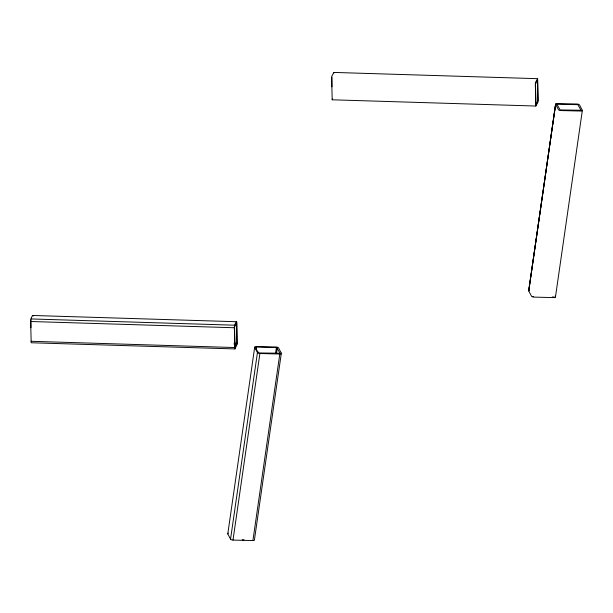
<?xml version="1.0" encoding="UTF-8"?>
<svg xmlns="http://www.w3.org/2000/svg" width="613" height="613" viewBox="0 0 613 613"><rect width="100%" height="100%" fill="white"/><g stroke="black" fill="none" stroke-linecap="round" stroke-linejoin="round"><path stroke-width="0.92" d="M555.6 104.049L528.743 290.93L531.517 296.186A2.061 0.835 8.2 0 0 533.969 297.113L553.884 297.604A2.061 0.835 8.2 0 0 555.409 296.769L555.064 296.117M555.462 297.014L582.327 110.532M227.783 533.9L254.671 347.341A2.061 0.835 8.2 0 1 256.203 346.514L276.118 347.004A2.061 0.835 8.2 0 1 278.57 347.923L281.336 353.188L254.449 539.746A2.061 0.835 8.2 0 1 252.916 540.574L233.001 540.084A2.061 0.835 8.2 0 1 230.549 539.156L227.783 533.9A2.061 0.835 8.2 0 1 228.297 533.187M256.226 348.966L256.495 347.073L276.685 347.586L280.08 353.241L259.598 352.965C257.973 353.042 254.387 346.843 256.495 347.073M230.549 539.156L257.437 352.598L254.671 347.341M233.001 540.084L259.889 353.525A2.061 0.835 8.2 0 1 257.437 352.598M275.589 353.241L276.409 347.563M276.478 353.578L277.291 347.893M252.916 540.574L279.804 354.015A2.061 0.835 8.2 0 0 281.336 353.188M528.697 290.685L555.631 104.363A2.061 0.835 8.2 0 1 557.163 103.536L577.078 104.026A2.061 0.835 8.2 0 1 579.53 104.953L582.296 110.21A2.061 0.835 8.2 0 1 580.772 111.037L560.857 110.547A2.061 0.835 8.2 0 1 558.405 109.627L555.631 104.363L528.743 290.93A2.061 0.835 8.2 0 1 529.264 290.217M30.956 320.216L30.949 327.725M33.148 316.04C32.826 313.304 30.114 320.231 30.65 321.503L31.194 342.767L234.978 348.935L237.139 344.092L236.886 323.128C237.154 318.722 233.745 326.07 234.342 327.748L234.978 348.935M331.924 77.238L331.94 86.816M234.955 347.671L236.963 343.632L236.572 322.982L234.557 326.959L234.902 347.686M332.606 99.061L332.154 99.796L535.846 106.041L537.877 102.432L538.114 100.915L537.624 78.679L333.901 72.426L334.093 72.924M537.532 80.004L535.517 84.058L535.862 104.708L537.923 100.731L537.586 80.027M236.541 321.725L32.849 315.48M333.87 72.434L331.878 76.035L331.633 77.552L332.185 99.781M537.624 78.679L535.563 82.28L535.325 83.805L535.846 106.041M553.953 296.999L552.344 297.006M259.889 353.525L279.804 354.015M242.196 539.754L244.089 539.8M30.941 318.944L234.633 325.196M30.65 321.503L234.342 327.748M234.105 343.196L236.97 343.28M233.997 344.115L236.863 344.2M30.934 341.288L234.626 347.533M533.609 296.546L532.996 296.393M556.888 104.31L560.213 109.949L581.04 110.263L577.791 104.647L556.895 104.279"/></g></svg>
